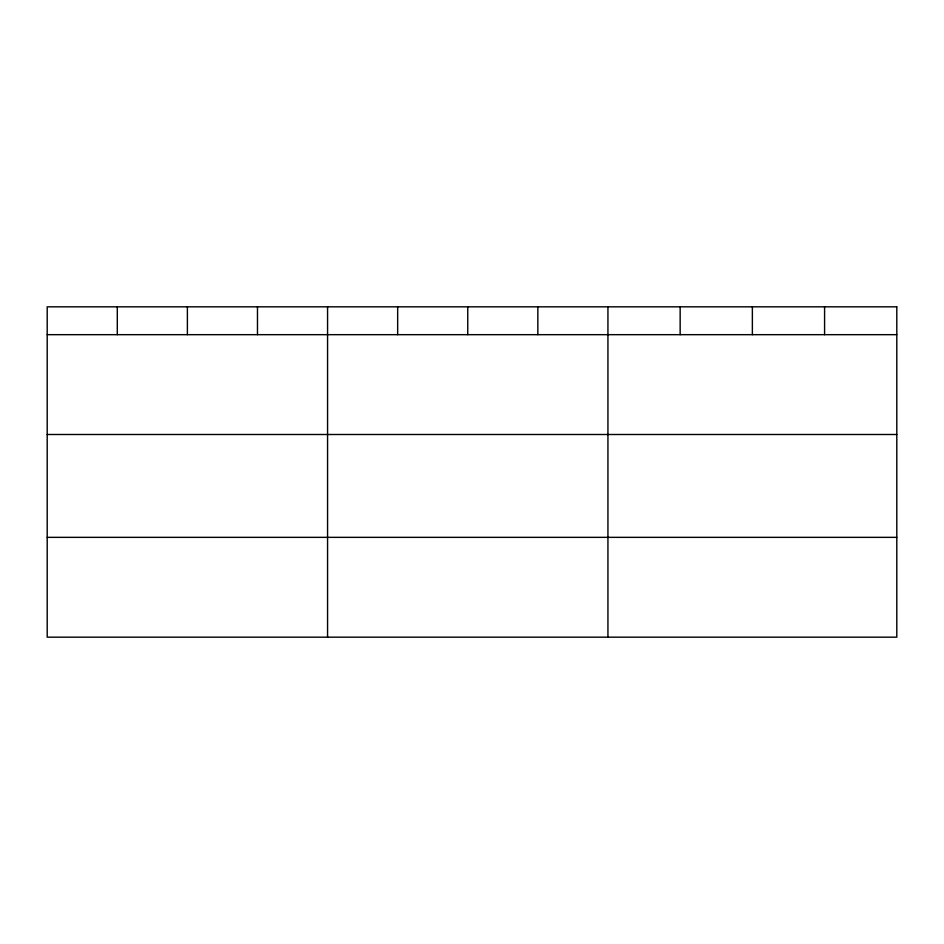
<?xml version="1.0" encoding="UTF-8"?>
<svg xmlns="http://www.w3.org/2000/svg" width="944" height="944" viewBox="0 0 944 944"><rect width="100%" height="100%" fill="white"/><g stroke="black" fill="none" stroke-linecap="round" stroke-linejoin="round"><path stroke-width="1.42" d="M47.2 334.672L896.8 334.672M47.2 434.5L896.8 434.5M47.2 537.348L896.8 537.348M824.584 306.824L824.584 334.672M752.368 306.824L752.368 334.672M680.152 306.824L680.152 334.672M607.936 306.824L607.936 637.176M537.844 306.824L537.844 334.672M467.752 306.824L467.752 334.672M397.66 306.824L397.66 334.672M327.568 306.824L327.568 637.176M257.476 306.824L257.476 334.672M187.384 306.824L187.384 334.672M117.292 306.824L117.292 334.672M896.8 306.824L47.2 306.824L47.2 637.176L896.8 637.176L896.8 306.824"/></g></svg>
